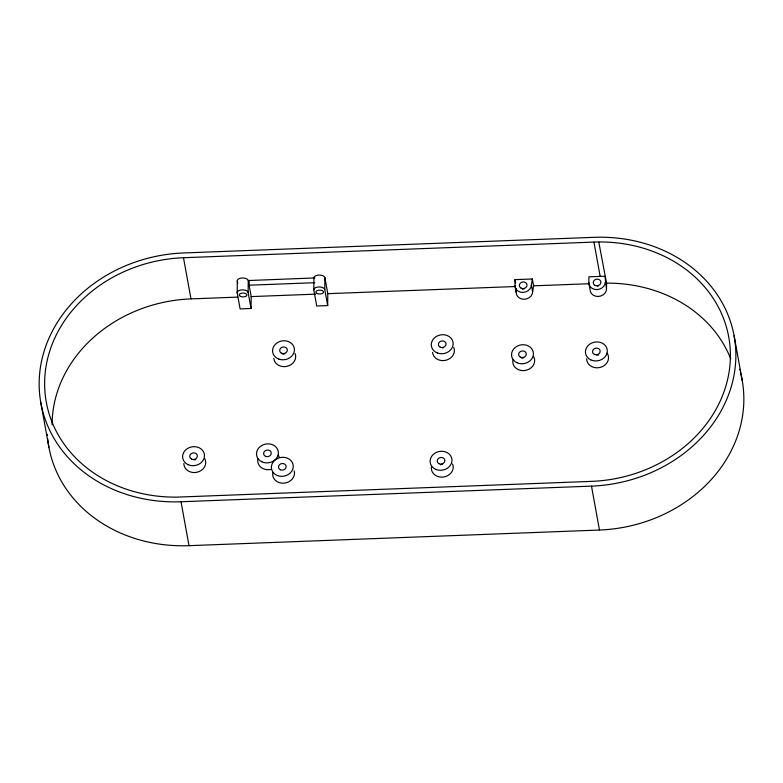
<?xml version="1.0" encoding="UTF-8"?>
<svg xmlns="http://www.w3.org/2000/svg" width="783" height="783" viewBox="0 0 783 783"><rect width="100%" height="100%" fill="white"/><g stroke="black" fill="none" stroke-linecap="round" stroke-linejoin="round"><path stroke-width="1.17" d="M249.151 280.451L249.102 285.208L251.177 296.6L251.049 308.492L240.107 308.903L237.19 292.852L237.308 280.96A5.501 2.75 0.6 0 1 242.28 278.004A5.501 2.75 0.6 0 1 248.25 280.539L314.825 277.945M251.049 308.492L248.133 292.431L248.25 280.539M313.807 289.935L313.934 278.043A5.501 2.75 0.6 0 1 318.906 275.087A5.501 2.75 0.6 0 1 324.876 277.622L327.793 293.674L327.676 305.566L316.724 305.987L313.807 289.935A5.501 2.75 0.6 0 1 318.789 286.979A5.501 2.75 0.6 0 1 324.759 289.514L327.676 305.566M324.759 289.514L324.876 277.622M514.96 285.58L515.018 279.639L532.342 278.973L533.585 285.834L532.626 291.814A8.241 7.106 -10.3 0 1 524.346 299.263A8.241 7.106 -10.3 0 1 516.203 292.441L514.96 285.58A8.241 7.106 -10.3 0 0 523.093 292.402A8.241 7.106 -10.3 0 0 531.373 284.953L532.342 278.973M516.203 292.441L516.242 288.878M588.845 282.771L588.904 276.82L600.17 276.389A138.454 119.29 -10.3 0 1 604.985 276.282L606.512 289.005A8.241 7.106 -10.3 0 1 598.232 296.454A8.241 7.106 -10.3 0 1 590.088 289.632L588.845 282.771A8.241 7.106 -10.3 0 0 596.979 289.593A8.241 7.106 -10.3 0 0 605.259 282.144M606.512 289.005L606.571 283.172L598.75 241.976A138.454 119.29 -10.3 0 0 593.935 242.084L183.486 257.724A138.219 119.094 -10.3 0 0 44.651 381.037A138.219 119.094 -10.3 0 0 177.467 497.107L591.527 481.369A138.219 119.094 -10.3 0 0 730.333 359.094A138.219 119.094 -10.3 0 0 599.954 241.967L599.083 242.006M249.102 285.208L314.776 282.702M52.099 424.817A138.219 119.094 -10.3 0 1 190.974 298.891L237.826 297.109M251.177 296.6L315.627 294.144M327.793 293.674L515.048 286.539M533.585 285.834L588.943 283.73M606.571 283.172L607.432 283.133A138.219 119.094 -10.3 0 1 730.764 358.976M181.02 501.756L591.498 486.126A143.72 123.831 -10.3 0 0 735.863 356.275A143.72 123.831 -10.3 0 0 593.994 237.327L183.525 252.968A143.72 123.831 -10.3 0 0 39.16 382.818A143.72 123.831 -10.3 0 0 181.02 501.756L189.006 545.673L599.475 530.032A143.72 123.831 -10.3 0 0 741.217 375.488M734.111 335.819L742.274 380.792M593.935 242.084L600.17 276.389M591.498 486.126L599.475 530.032M531.373 284.953L532.626 291.814M515.018 279.639L515.645 283.064M237.308 280.96L237.729 283.25M183.486 257.724L190.974 298.891M40.726 402.208L48.889 447.181M282.859 354.327A3.846 3.318 -10.3 0 1 284.777 353.808M295.054 353.456A10.991 9.474 -10.3 0 1 287.058 366.327A10.991 9.474 -10.3 0 1 273.835 358.408M453.768 347.417A10.991 9.474 -10.3 0 1 445.772 360.278A10.991 9.474 -10.3 0 1 432.549 352.37M442.503 347.906A3.846 3.318 -10.3 0 1 443.491 347.76M452.594 463.957A10.991 9.474 -10.3 0 1 443.188 477.072A10.991 9.474 -10.3 0 1 431.521 466.423M440.398 464.828A3.846 3.318 -10.3 0 1 442.326 464.309M294.163 470.789A10.991 9.474 -10.3 0 1 283.994 483.17A10.991 9.474 -10.3 0 1 272.807 472.472M597.341 286.138A3.846 3.318 -10.3 0 1 598.329 285.981M522.525 289.319A3.846 3.318 -10.3 0 1 524.444 288.8M189.006 545.673A143.72 123.831 -10.3 0 1 47.675 438.627M47.401 435.397A143.72 123.831 -10.3 0 1 47.323 434.311M739.602 369.214A143.72 123.831 -10.3 0 1 739.896 370.251M740.454 372.336A143.72 123.831 -10.3 0 1 740.972 374.44M596.646 355.11A3.846 3.318 -10.3 0 1 598.633 355.042M521.83 358.301A3.846 3.318 -10.3 0 1 523.758 357.782M533.683 356.705A10.991 9.474 -10.3 0 1 525.05 370.486A10.991 9.474 -10.3 0 1 512.963 359.867M607.138 353.172A10.991 9.474 -10.3 0 1 600.346 367.374A10.991 9.474 -10.3 0 1 586.663 358.712M193.832 459.856A3.846 3.318 -10.3 0 1 195.819 459.787M271.417 469.301A10.991 9.474 -10.3 0 1 257.91 458.975M278.2 455.109A10.991 9.474 -10.3 0 1 279.277 457.36M204.754 458.632A10.991 9.474 -10.3 0 1 197.071 472.237A10.991 9.474 -10.3 0 1 183.848 463.458M237.19 292.852A5.501 2.75 0.6 0 1 242.162 289.896A5.501 2.75 0.6 0 1 248.133 292.431M278.817 359.084A10.991 9.474 -10.3 0 0 294.408 348.993A10.991 9.474 -10.3 0 0 277.27 342.739A10.991 9.474 -10.3 0 0 278.817 359.084M281.557 353.231A3.846 3.318 -10.3 0 0 287.332 350.128A3.846 3.318 -10.3 0 0 281.616 347.466A3.846 3.318 -10.3 0 0 281.557 353.231M440.271 347.182A3.846 3.318 -10.3 0 0 446.046 344.08A3.846 3.318 -10.3 0 0 440.33 341.417A3.846 3.318 -10.3 0 0 440.271 347.182M437.531 353.035A10.991 9.474 -10.3 0 0 453.122 342.954A10.991 9.474 -10.3 0 0 435.984 336.69A10.991 9.474 -10.3 0 0 437.531 353.035M280.383 469.78A3.846 3.318 -10.3 0 0 286.157 466.678A3.846 3.318 -10.3 0 0 280.441 464.016A3.846 3.318 -10.3 0 0 280.383 469.78M277.652 475.633A10.991 9.474 -10.3 0 0 293.234 465.542A10.991 9.474 -10.3 0 0 276.096 459.288A10.991 9.474 -10.3 0 0 277.652 475.633M436.366 469.585A10.991 9.474 -10.3 0 0 451.948 459.494A10.991 9.474 -10.3 0 0 434.81 453.24A10.991 9.474 -10.3 0 0 436.366 469.585M439.097 463.732A3.846 3.318 -10.3 0 0 444.871 460.629A3.846 3.318 -10.3 0 0 439.155 457.967A3.846 3.318 -10.3 0 0 439.097 463.732M516.917 362.695A10.991 9.474 -10.3 0 0 533.419 353.828A10.991 9.474 -10.3 0 0 517.083 346.213A10.991 9.474 -10.3 0 0 516.917 362.695M520.529 357.205A3.846 3.318 -10.3 0 0 526.303 354.102A3.846 3.318 -10.3 0 0 520.587 351.44A3.846 3.318 -10.3 0 0 520.529 357.205M590.803 359.877A10.991 9.474 -10.3 0 0 607.305 351.019A10.991 9.474 -10.3 0 0 590.969 343.404A10.991 9.474 -10.3 0 0 590.803 359.877M594.414 354.386A3.846 3.318 -10.3 0 0 600.189 351.283A3.846 3.318 -10.3 0 0 594.473 348.621A3.846 3.318 -10.3 0 0 594.414 354.386M261.874 461.813A10.991 9.474 -10.3 0 0 278.376 452.946A10.991 9.474 -10.3 0 0 262.041 445.331A10.991 9.474 -10.3 0 0 261.874 461.813M265.486 456.323A3.846 3.318 -10.3 0 0 271.261 453.22A3.846 3.318 -10.3 0 0 265.545 450.548A3.846 3.318 -10.3 0 0 265.486 456.323M187.989 464.622A10.991 9.474 -10.3 0 0 204.49 455.755A10.991 9.474 -10.3 0 0 188.155 448.15A10.991 9.474 -10.3 0 0 187.989 464.622M191.6 459.132A3.846 3.318 -10.3 0 0 197.375 456.029A3.846 3.318 -10.3 0 0 191.659 453.367A3.846 3.318 -10.3 0 0 191.6 459.132M521.224 288.222A3.846 3.318 -10.3 0 0 526.998 285.12A3.846 3.318 -10.3 0 0 521.282 282.457A3.846 3.318 -10.3 0 0 521.224 288.222M595.109 285.413A3.846 3.318 -10.3 0 0 600.884 282.311A3.846 3.318 -10.3 0 0 595.168 279.648A3.846 3.318 -10.3 0 0 595.109 285.413M240.469 296.365A3.846 1.928 0.6 0 0 246.841 295.436A3.846 1.928 0.6 0 0 241.947 293.126A3.846 1.928 0.6 0 0 240.469 296.365M317.242 293.517A3.846 1.928 0.6 0 0 323.496 292.411A3.846 1.928 0.6 0 0 318.378 290.239A3.846 1.928 0.6 0 0 317.242 293.517"/></g></svg>
